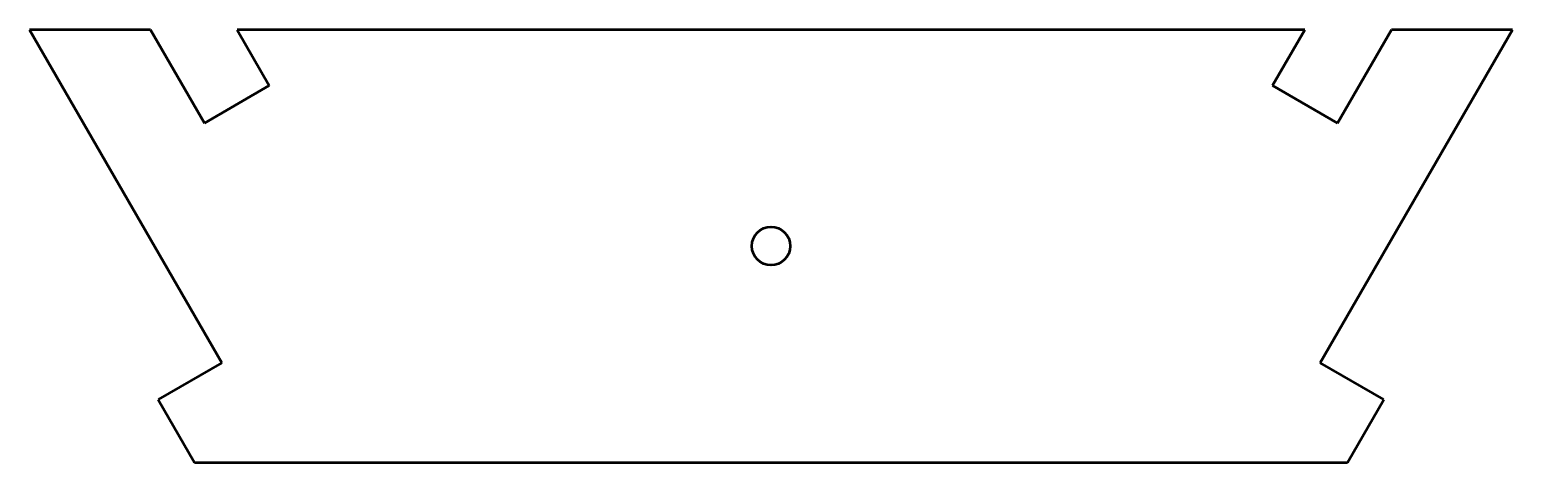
# Model space of a CAD drawing. Header units: inches. Extents: x 13.6 to 34.2, y 2.3 to 21.9.
# Drawn here: x 13.6 to 34.18, y 15.89 to 21.89 of the extents above; entities outside this region: 1.
import ezdxf

# ---------------------------------------------------------------- set-up
doc = ezdxf.new("R2010")
doc.units = ezdxf.units.IN
doc.header["$LTSCALE"] = 4
doc.header["$MEASUREMENT"] = 0
doc.layers.add('Symbols(ANSI)', color=7, linetype='Continuous', lineweight=25)
doc.layers.add('Visible Edges(ANSI)', color=7, linetype='Continuous', lineweight=50)
doc.styles.add('DEFAULT-ANSI', font='arial.ttf')

msp = doc.modelspace()

# ---------------------------------------------------------------- linework, layer by layer
at = {"layer": 'Visible Edges(ANSI)'}
for p, q in [((13.603, 21.887), (16.271, 17.267)), ((15.28, 21.887), (13.603, 21.887)), ((16.028, 20.591), (15.28, 21.887)), ((16.481, 21.887), (16.929, 21.111)), ((31.299, 21.887), (16.481, 21.887)), ((30.85, 21.111), (31.299, 21.887)), ((31.508, 17.267), (34.176, 21.887)), ((32.499, 21.887), (31.751, 20.591)), ((34.176, 21.887), (32.499, 21.887)), ((16.929, 21.111), (16.028, 20.591)), ((31.751, 20.591), (30.85, 21.111)), ((16.271, 17.267), (15.388, 16.757)), ((32.392, 16.757), (31.508, 17.267)), ((15.388, 16.757), (15.89, 15.887)), ((31.89, 15.887), (32.392, 16.757)), ((15.89, 15.887), (31.89, 15.887))]:
    msp.add_line(p, q, dxfattribs=at)
msp.add_circle((23.89, 18.887), 0.266, dxfattribs=at)

# ---------------------------------------------------------------- texts
at = {"layer": 'Symbols(ANSI)', "color": 179, "true_color": 0x262659, "insert": (30.276, 2.759), "char_height": 0.4803, "width": 0.93244, "attachment_point": 1, "style": 'DEFAULT-ANSI'}
msp.add_mtext('{1:4}', dxfattribs=at)

doc.saveas('drawing.dxf')
